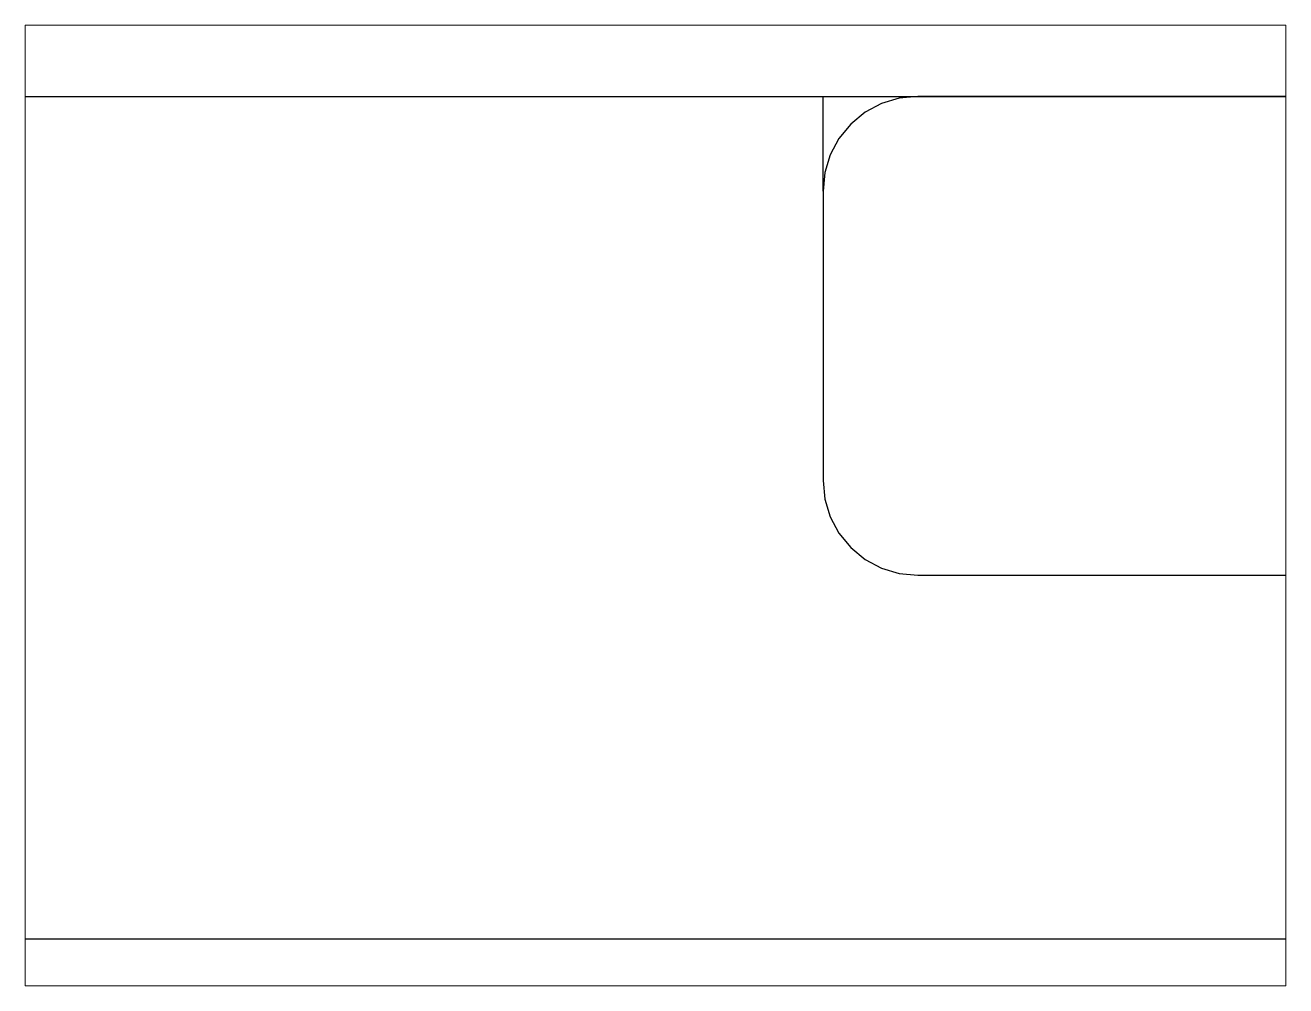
# Paper-space layout 'Layout1' of a CAD drawing. Header units: millimetres. Extents: x 1.05 to 9.45, y 0.8 to 7.2.
# The model-space entities are those that its viewports show. They can reach past a viewport. Long polylines and large blocks are cut down to what shows.
import ezdxf

# ---------------------------------------------------------------- set-up
doc = ezdxf.new("R2010")
doc.units = ezdxf.units.MM
doc.header["$MEASUREMENT"] = 0

msp = doc.modelspace()

# ---------------------------------------------------------------- linework, layer by layer
msp.add_line((150.683, 77.337), (150.683, 78.337))
for points in [[(57.908, 78.337), (293.196, 78.337, 0.414214)], [(151.683, 78.337, 0.414214), (150.683, 77.337), (150.683, 74.287, 0.414214), (151.683, 73.287), (159.683, 73.287, 0.414214), (160.683, 74.287), (160.683, 77.337, 0.414214), (159.683, 78.337), (151.683, 78.337)]]:
    msp.add_lwpolyline(points, format="xyb")
msp.add_lwpolyline([(262.439, 69.452), (57.908, 69.452)])
msp.add_lwpolyline([(151.183, 78.337), (151.183, 78.337)], close=True)

psp = doc.layouts.get("Layout1")

# ---------------------------------------------------------------- viewports
at = {"layer": '0'}
psp.add_viewport(center=(5.25, 4), size=(8.4, 6.4), view_center_point=(148.9163, 74.0232), view_height=10.127392, dxfattribs=at)

doc.saveas('drawing.dxf')
